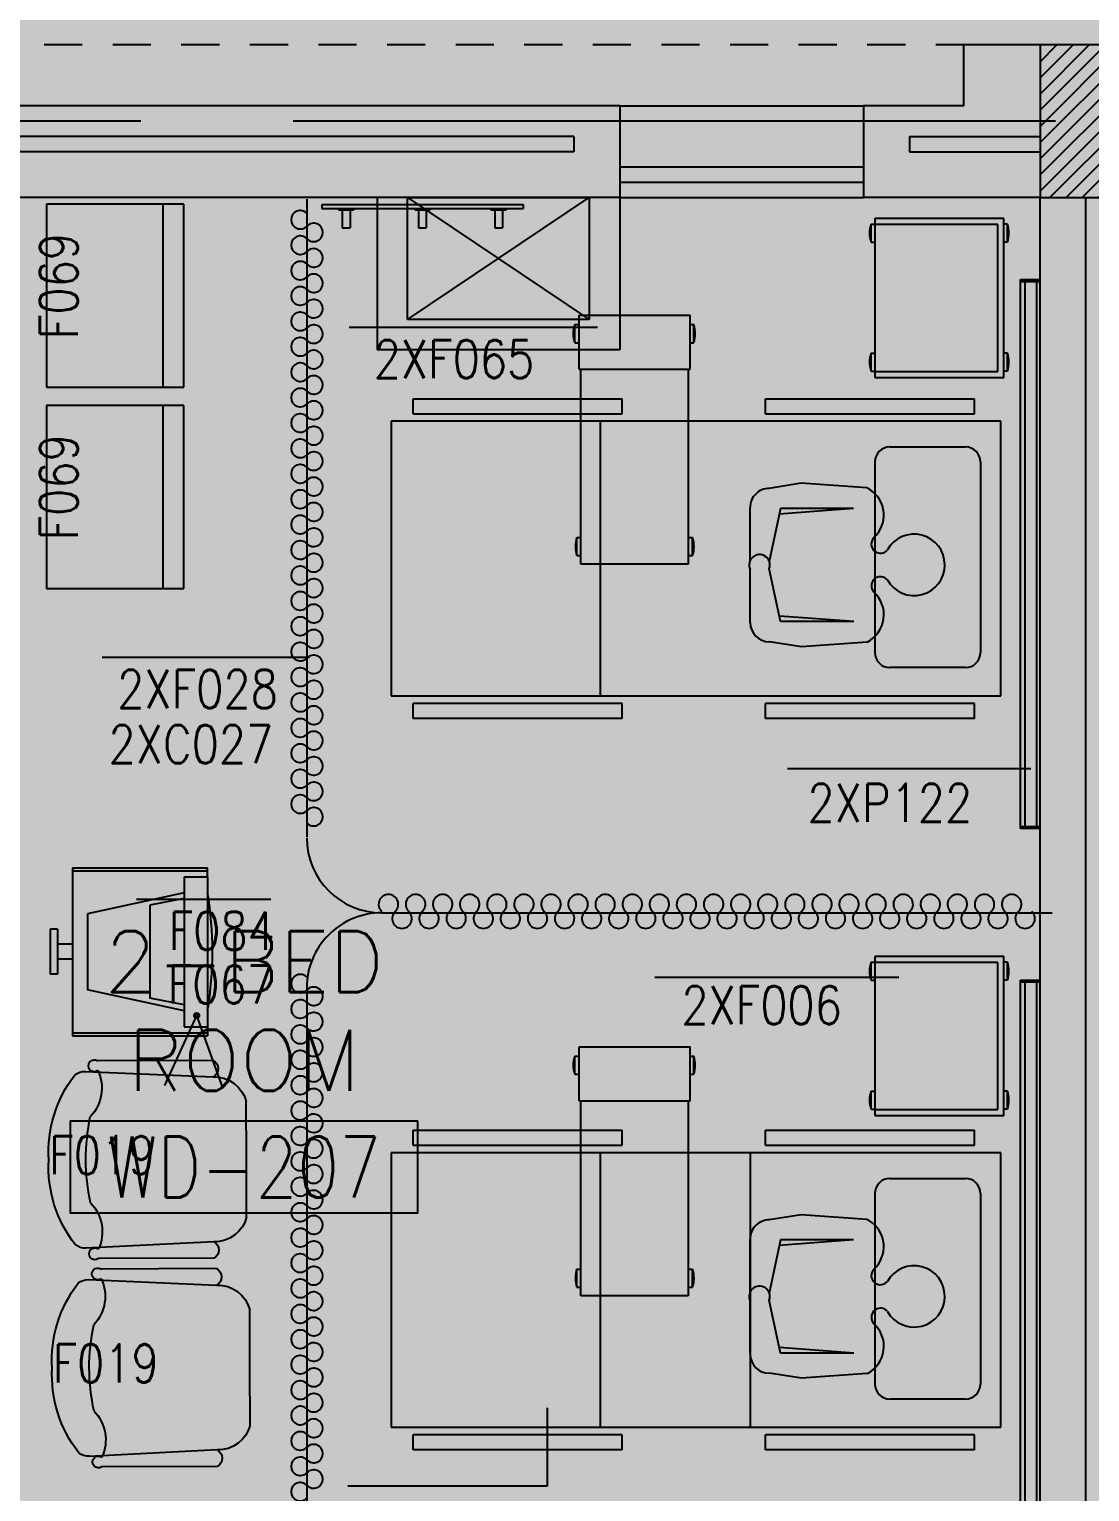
# Model space of a CAD drawing. Extents: x 88852.7 to 88945.7, y 39921.6 to 40001.1.
# Drawn here: x 88913.645 to 88917.123, y 39982.805 to 39987.601 of the extents above; entities that cross this region are included whole.
import ezdxf
from ezdxf.enums import TextEntityAlignment as Align

# ---------------------------------------------------------------- set-up
doc = ezdxf.new("R2010")
doc.units = 0
doc.header["$MEASUREMENT"] = 0
doc.header["$PDMODE"] = 34
doc.linetypes.add('CENTERX2', pattern=[4, 2.5, -0.5, 0.5, -0.5])
doc.linetypes.add('HIDDEN2', pattern=[0.1875, 0.125, -0.0625])
doc.layers.get('0').update_dxf_attribs({"linetype": 'CONTINUOUS'})
doc.layers.get('DEFPOINTS').update_dxf_attribs({"linetype": 'CONTINUOUS'})
for name, color, linetype in [('A-TEXT', 7, 'CONTINUOUS'), ('AX-DIM', 4, 'CONTINUOUS'), ('AXES', 11, 'CENTERX2'), ('COL', 2, 'CONTINUOUS'), ('HAT', 8, 'CONTINUOUS'), ('HIDDEN', 9, 'HIDDEN2'), ('INSUL', 4, 'CONTINUOUS'), ('MEDICAL', 4, 'CONTINUOUS'), ('NON-MEDICAL', 4, 'CONTINUOUS'), ('RM-BOX', 4, 'CONTINUOUS'), ('RM-NAME', 2, 'CONTINUOUS'), ('RM-NO', 2, 'CONTINUOUS'), ('SHAFT', 4, 'CONTINUOUS'), ('WALL', 4, 'CONTINUOUS'), ('WIN', 3, 'CONTINUOUS')]:
    doc.layers.add(name, color=color, linetype=linetype)
doc.styles.add('ROMANS', font='ROMANS.shx', dxfattribs={"width": 0.6})
doc.dimstyles.new('DIM-OUT', dxfattribs={"dimscale": 0, "dimtxt": 0.24, "dimasz": 0.08, "dimexe": 0.02, "dimexo": 0.02, "dimgap": 0.05, "dimtad": 1, "dimdec": 0, "dimlfac": 1000, "dimzin": 0, "dimdsep": 46, "dimtxsty": 'ROMANS', "dimblk1": 'ARCHTICK', "dimblk2": 'ARCHTICK', "dimsah": 1, "dimcen": 0.01, "dimdle": 0.08, "dimclrd": 4, "dimclre": 4, "dimclrt": 2, "dimadec": 0, "dimazin": 0, "dimtp": 2, "dimtm": 2, "dimtfac": 0.114286, "dimtdec": 0, "dimtix": 1, "dimtmove": 2, "dimatfit": 3, "dimldrblk": 'ARCHTICK', "dimfxl": 0, "dimtolj": 1, "dimtzin": 0, "dimarcsym": 0})

# ---------------------------------------------------------------- blocks, each defined once
blk = doc.blocks.new('_ARCHTICK')
at = {"color": 0, "linetype": 'ByBlock', "const_width": 0.15}
blk.add_lwpolyline([(-0.5, -0.5), (0.5, 0.5)], dxfattribs=at)
blk = doc.blocks.new('*D599')
at = {"layer": 'AX-DIM', "color": 4, "lineweight": -2}
for p, q in [((88860.6903, 39999.7279), (88935.5403, 39999.7279)), ((88860.7703, 39995.0899), (88860.7703, 39999.7479)), ((88935.4603, 39987.5696), (88935.4603, 39999.7479))]:
    blk.add_line(p, q, dxfattribs=at)
at = {"layer": 'DEFPOINTS', "color": 0}
for p in [(88935.4603, 39999.7279), (88860.7703, 39995.0699), (88935.4603, 39987.5496)]:
    blk.add_point(p, dxfattribs=at)
at = {"layer": 'AX-DIM', "color": 4, "lineweight": -2, "xscale": 0.08, "yscale": 0.08, "zscale": 0.08, "rotation": 180}
blk.add_blockref('_ARCHTICK', (88860.7703, 39999.7279), dxfattribs=at)
at = {"layer": 'AX-DIM', "color": 4, "lineweight": -2, "xscale": 0.08, "yscale": 0.08, "zscale": 0.08}
blk.add_blockref('_ARCHTICK', (88935.4603, 39999.7279), dxfattribs=at)
at = {"layer": 'AX-DIM', "color": 2, "insert": (88898.1153, 39999.8979), "char_height": 0.24, "attachment_point": 5, "style": 'ROMANS'}
blk.add_mtext('\\A1;74690', dxfattribs=at)
blk = doc.blocks.new('*X567')
at = {"color": 0}
for p, q in [((235128.6, 177110.4), (235607.8, 177589.7)), ((235128.6, 177163.5), (235554.8, 177589.7)), ((235128.6, 177216.5), (235501.8, 177589.7)), ((235128.6, 177269.5), (235448.7, 177589.7)), ((235128.6, 177322.6), (235395.7, 177589.7)), ((235128.6, 177375.6), (235342.7, 177589.7)), ((235128.6, 177428.6), (235289.6, 177589.7)), ((235128.6, 177481.7), (235236.6, 177589.7)), ((235128.6, 177534.7), (235183.6, 177589.7)), ((235160.9, 177089.7), (235628.6, 177557.4)), ((235213.9, 177089.7), (235628.6, 177504.4)), ((235266.9, 177089.7), (235628.6, 177451.3)), ((235320, 177089.7), (235628.6, 177398.3)), ((235373, 177089.7), (235628.6, 177345.3)), ((235426, 177089.7), (235628.6, 177292.2)), ((235479.1, 177089.7), (235628.6, 177239.2)), ((235532.1, 177089.7), (235628.6, 177186.2)), ((235585.1, 177089.7), (235628.6, 177133.1))]:
    blk.add_line(p, q, dxfattribs=at)
blk = doc.blocks.new('RM1')
at = {"layer": 'RM-BOX'}
blk.add_lwpolyline([(569.9, -200), (-569.9, -200), (-569.9, -500), (569.9, -500)], close=True, dxfattribs=at)
at = {"layer": 'RM-NAME', "style": 'ROMANS'}
for tag, p in [('ROOMNAME1', (0, 323.8)), ('ROOMNAME2', (0, 0))]:
    blk.add_attdef(tag, text='', height=200, dxfattribs=at).set_placement(p, align=Align.MIDDLE)
at = {"layer": 'RM-NO', "style": 'ROMANS', "width": 0.8}
blk.add_attdef('ROOMNO', text='', height=200, dxfattribs=at).set_placement((0, -350), align=Align.MIDDLE)

msp = doc.modelspace()

# ---------------------------------------------------------------- linework, layer by layer
at = {"layer": 'AXES'}
msp.add_line((88945.0103, 39987.2996), (88876.9669, 39987.2996), dxfattribs=at)
at = {"layer": 'COL'}
msp.add_lwpolyline([(88917.4603, 39987.0496), (88917.4603, 39987.5496), (88916.9603, 39987.5496), (88916.9603, 39987.0496)], close=True, dxfattribs=at)
at = {"layer": 'HIDDEN'}
msp.add_line((88934.9683, 39987.5496), (88902.8103, 39987.5496), dxfattribs=at)
at = {"layer": 'INSUL'}
for p, q in [((88915.4314, 39987.2496), (88911.7314, 39987.2496)), ((88915.4314, 39987.2496), (88915.4314, 39987.1996)), ((88916.5314, 39987.2496), (88916.9603, 39987.2496)), ((88916.5314, 39987.2496), (88916.5314, 39987.1996)), ((88915.4314, 39987.1996), (88911.7314, 39987.1996)), ((88916.5314, 39987.1996), (88916.9603, 39987.1996))]:
    msp.add_line(p, q, dxfattribs=at)
at = {"layer": 'MEDICAL'}
for p, q in [((88914.5547, 39987.0436), (88914.5547, 39984.9529)), ((88916.4057, 39986.9031), (88916.4057, 39986.9622)), ((88916.4057, 39986.9622), (88916.4179, 39986.9622)), ((88916.8411, 39986.981), (88916.4179, 39986.981)), ((88916.4179, 39986.981), (88916.4179, 39986.4593)), ((88916.8214, 39986.9613), (88916.4179, 39986.9613)), ((88916.8214, 39986.479), (88916.8214, 39986.9613)), ((88916.8411, 39986.4593), (88916.8411, 39986.981)), ((88916.8533, 39986.9622), (88916.8411, 39986.9622)), ((88916.8533, 39986.9031), (88916.8533, 39986.9622)), ((88916.4057, 39986.9031), (88916.4179, 39986.9031)), ((88916.8533, 39986.9031), (88916.8411, 39986.9031)), ((88916.8965, 39986.7803), (88916.9596, 39986.7803)), ((88916.8965, 39984.98), (88916.8965, 39986.7803)), ((88916.8965, 39986.7742), (88916.9596, 39986.7742)), ((88916.9111, 39984.9861), (88916.9111, 39986.7742)), ((88916.948, 39986.7742), (88916.948, 39984.9861)), ((88916.9596, 39986.7803), (88916.9596, 39984.98)), ((88915.4337, 39986.6324), (88915.448, 39986.6324)), ((88915.4337, 39986.5733), (88915.4337, 39986.6324)), ((88915.448, 39986.4862), (88915.448, 39986.6634)), ((88915.448, 39986.6634), (88915.8121, 39986.6634)), ((88915.8121, 39986.4862), (88915.8121, 39986.6634)), ((88915.8121, 39986.6324), (88915.8241, 39986.6324)), ((88915.8241, 39986.5733), (88915.8241, 39986.6324)), ((88915.4337, 39986.5733), (88915.448, 39986.5733)), ((88915.8121, 39986.5733), (88915.8241, 39986.5733)), ((88916.4057, 39986.4804), (88916.4057, 39986.5394)), ((88916.4057, 39986.5394), (88916.4179, 39986.5394)), ((88916.8533, 39986.5394), (88916.8411, 39986.5394)), ((88916.8533, 39986.4804), (88916.8533, 39986.5394)), ((88915.448, 39986.4862), (88915.8121, 39986.4862)), ((88915.4541, 39985.8465), (88915.4541, 39986.4862)), ((88915.806, 39986.4862), (88915.806, 39985.8465)), ((88916.4057, 39986.4804), (88916.4179, 39986.4804)), ((88916.4179, 39986.479), (88916.8214, 39986.479)), ((88916.8533, 39986.4804), (88916.8411, 39986.4804)), ((88916.4179, 39986.4593), (88916.8411, 39986.4593)), ((88914.9038, 39986.3405), (88914.9038, 39986.3897)), ((88914.9038, 39986.3897), (88915.5895, 39986.3897)), ((88915.5895, 39986.3405), (88915.5895, 39986.3897)), ((88916.0596, 39986.3405), (88916.0596, 39986.3897)), ((88916.0596, 39986.3897), (88916.7453, 39986.3897)), ((88916.7453, 39986.3405), (88916.7453, 39986.3897)), ((88914.9038, 39986.3405), (88915.5895, 39986.3405)), ((88916.0596, 39986.3405), (88916.7453, 39986.3405)), ((88916.8313, 39986.3155), (88914.8313, 39986.3155)), ((88914.8313, 39986.3155), (88914.8313, 39985.4155)), ((88915.5188, 39985.4155), (88915.5188, 39986.3155)), ((88916.8313, 39985.4155), (88916.8313, 39986.3155)), ((88916.4678, 39986.2316), (88916.7152, 39986.2316)), ((88916.4185, 39986.1824), (88916.4185, 39985.557)), ((88916.7644, 39986.1824), (88916.7644, 39985.557)), ((88915.4412, 39985.9343), (88915.4541, 39985.9343)), ((88915.4412, 39985.8753), (88915.4412, 39985.9343)), ((88915.806, 39985.9343), (88915.8203, 39985.9343)), ((88915.8203, 39985.8753), (88915.8203, 39985.9343)), ((88915.4412, 39985.8753), (88915.4541, 39985.8753)), ((88915.806, 39985.8753), (88915.8203, 39985.8753)), ((88915.806, 39985.8465), (88915.4541, 39985.8465)), ((88916.7152, 39985.5078), (88916.4678, 39985.5078)), ((88914.8313, 39985.4155), (88916.8313, 39985.4155)), ((88915.5895, 39985.3905), (88914.9038, 39985.3905)), ((88914.9038, 39985.3413), (88914.9038, 39985.3905)), ((88915.5895, 39985.3413), (88915.5895, 39985.3905)), ((88916.7453, 39985.3905), (88916.0596, 39985.3905)), ((88916.0596, 39985.3413), (88916.0596, 39985.3905)), ((88916.7453, 39985.3413), (88916.7453, 39985.3905)), ((88915.5895, 39985.3413), (88914.9038, 39985.3413)), ((88916.7453, 39985.3413), (88916.0596, 39985.3413)), ((88916.9596, 39984.9861), (88916.8965, 39984.9861)), ((88916.9596, 39984.98), (88916.8965, 39984.98)), ((88913.7866, 39984.8518), (88914.2295, 39984.8518)), ((88913.7866, 39984.8518), (88913.7866, 39984.3006)), ((88914.2295, 39984.8222), (88914.2295, 39984.8518)), ((88913.7866, 39984.8419), (88914.2295, 39984.8419)), ((88914.1522, 39984.8222), (88914.1522, 39984.3301)), ((88914.1522, 39984.8222), (88914.2295, 39984.8222)), ((88914.2295, 39984.8222), (88914.2295, 39984.3301)), ((88914.1522, 39984.7695), (88913.8358, 39984.7009)), ((88914.1522, 39984.7508), (88914.0397, 39984.7289)), ((88914.0397, 39984.7289), (88914.0397, 39984.4234)), ((88914.8008, 39984.7038), (88916.9995, 39984.7038)), ((88913.8358, 39984.7009), (88913.8358, 39984.4514)), ((88913.7374, 39984.65), (88913.713, 39984.65)), ((88913.713, 39984.65), (88913.713, 39984.5023)), ((88913.7374, 39984.65), (88913.7374, 39984.5023)), ((88913.7866, 39984.6008), (88913.7374, 39984.6008)), ((88916.8411, 39984.5606), (88916.4179, 39984.5606)), ((88916.4179, 39984.5606), (88916.4179, 39984.0389)), ((88916.8411, 39984.0389), (88916.8411, 39984.5606)), ((88913.7866, 39984.5516), (88913.7374, 39984.5516)), ((88916.4057, 39984.4827), (88916.4057, 39984.5417)), ((88916.4057, 39984.5417), (88916.4179, 39984.5417)), ((88916.8214, 39984.5409), (88916.4179, 39984.5409)), ((88916.8214, 39984.0586), (88916.8214, 39984.5409)), ((88916.8533, 39984.5417), (88916.8411, 39984.5417)), ((88916.8533, 39984.4827), (88916.8533, 39984.5417)), ((88913.7374, 39984.5023), (88913.713, 39984.5023)), ((88916.4057, 39984.4827), (88916.4179, 39984.4827)), ((88916.8533, 39984.4827), (88916.8411, 39984.4827)), ((88916.8965, 39982.6828), (88916.8965, 39984.4831)), ((88916.8965, 39984.4831), (88916.9596, 39984.4831)), ((88916.8965, 39984.477), (88916.9596, 39984.477)), ((88916.9111, 39982.6889), (88916.9111, 39984.477)), ((88916.948, 39984.477), (88916.948, 39982.6889)), ((88916.9596, 39984.4831), (88916.9596, 39982.6828)), ((88914.1522, 39984.3828), (88913.8358, 39984.4514)), ((88914.1522, 39984.4015), (88914.0397, 39984.4234)), ((88914.5547, 39984.4578), (88914.5547, 39982.5896)), ((88914.1933, 39984.3666), (88914.0885, 39984.138)), ((88914.1522, 39984.3301), (88914.2295, 39984.3301)), ((88914.1933, 39984.3666), (88914.2781, 39984.1298)), ((88914.2295, 39984.3301), (88914.2295, 39984.3006)), ((88913.7866, 39984.3104), (88914.2295, 39984.3104)), ((88913.7866, 39984.3006), (88914.2295, 39984.3006)), ((88915.4337, 39984.2336), (88915.448, 39984.2336)), ((88915.4337, 39984.1745), (88915.4337, 39984.2336)), ((88915.448, 39984.0874), (88915.448, 39984.2646)), ((88915.448, 39984.2646), (88915.8121, 39984.2646)), ((88915.8121, 39984.0874), (88915.8121, 39984.2646)), ((88915.8121, 39984.2336), (88915.8241, 39984.2336)), ((88915.8241, 39984.1745), (88915.8241, 39984.2336)), ((88915.4337, 39984.1745), (88915.448, 39984.1745)), ((88915.8121, 39984.1745), (88915.8241, 39984.1745)), ((88915.448, 39984.0874), (88915.8121, 39984.0874)), ((88915.4541, 39983.4477), (88915.4541, 39984.0874)), ((88915.806, 39984.0874), (88915.806, 39983.4477)), ((88916.4057, 39984.06), (88916.4057, 39984.119)), ((88916.4057, 39984.119), (88916.4179, 39984.119)), ((88916.8533, 39984.119), (88916.8411, 39984.119)), ((88916.8533, 39984.06), (88916.8533, 39984.119)), ((88916.4057, 39984.06), (88916.4179, 39984.06)), ((88916.4179, 39984.0586), (88916.8214, 39984.0586)), ((88916.4179, 39984.0389), (88916.8411, 39984.0389)), ((88916.8533, 39984.06), (88916.8411, 39984.06)), ((88914.9038, 39983.9417), (88914.9038, 39983.9909)), ((88914.9038, 39983.9909), (88915.5895, 39983.9909)), ((88915.5895, 39983.9417), (88915.5895, 39983.9909)), ((88916.0596, 39983.9417), (88916.0596, 39983.9909)), ((88916.0596, 39983.9909), (88916.7453, 39983.9909)), ((88916.7453, 39983.9417), (88916.7453, 39983.9909)), ((88914.9038, 39983.9417), (88915.5895, 39983.9417)), ((88916.0596, 39983.9417), (88916.7453, 39983.9417)), ((88916.8313, 39983.9167), (88914.8313, 39983.9167)), ((88914.8313, 39983.9167), (88914.8313, 39983.0167)), ((88915.5188, 39983.0167), (88915.5188, 39983.9167)), ((88916.0109, 39983.0167), (88916.0109, 39983.9167)), ((88916.8313, 39983.0167), (88916.8313, 39983.9167)), ((88916.4678, 39983.8328), (88916.7152, 39983.8328)), ((88916.4185, 39983.7836), (88916.4185, 39983.1582)), ((88916.7644, 39983.7836), (88916.7644, 39983.1582)), ((88915.4412, 39983.5355), (88915.4541, 39983.5355)), ((88915.4412, 39983.4765), (88915.4412, 39983.5355)), ((88915.806, 39983.5355), (88915.8203, 39983.5355)), ((88915.8203, 39983.4765), (88915.8203, 39983.5355)), ((88915.4412, 39983.4765), (88915.4541, 39983.4765)), ((88915.806, 39983.4765), (88915.8203, 39983.4765)), ((88915.806, 39983.4477), (88915.4541, 39983.4477)), ((88916.7152, 39983.109), (88916.4678, 39983.109)), ((88914.8313, 39983.0167), (88916.8313, 39983.0167)), ((88915.5895, 39982.9917), (88914.9038, 39982.9917)), ((88914.9038, 39982.9425), (88914.9038, 39982.9917)), ((88915.5895, 39982.9425), (88915.5895, 39982.9917)), ((88916.7453, 39982.9917), (88916.0596, 39982.9917)), ((88916.0596, 39982.9425), (88916.0596, 39982.9917)), ((88916.7453, 39982.9425), (88916.7453, 39982.9917)), ((88915.5895, 39982.9425), (88914.9038, 39982.9425)), ((88916.7453, 39982.9425), (88916.0596, 39982.9425))]:
    msp.add_line(p, q, dxfattribs=at)
at = {"layer": 'MEDICAL', "const_width": 0.000738}
for points in [[(88914.0885, 39984.1609, -1), (88914.0885, 39984.1602, -1)], [(88914.2781, 39984.1524, -1), (88914.2781, 39984.1517, -1)]]:
    msp.add_lwpolyline(points, format="xyb", close=True, dxfattribs=at)
at = {"layer": 'MEDICAL'}
for radius in [0.00868, 0.00533]:
    msp.add_circle((88914.1937, 39984.3671), radius, dxfattribs=at)
at = {"layer": 'MEDICAL', "color": 15}
for centre, radius, start, end in [((88914.5336, 39986.9764), 0.0302, 43.5684, 316.4316), ((88914.5774, 39986.9348), 0.0302, 223.5684, 136.4316), ((88914.5336, 39986.8931), 0.0302, 43.5684, 316.4316), ((88914.5774, 39986.8515), 0.0302, 223.5684, 136.4316), ((88914.5336, 39986.8098), 0.0302, 43.5684, 316.4316), ((88914.5774, 39986.7682), 0.0302, 223.5684, 136.4316), ((88914.5336, 39986.7265), 0.0302, 43.5684, 316.4316), ((88914.5336, 39986.6432), 0.0302, 43.5684, 316.4316), ((88914.5774, 39986.6848), 0.0302, 223.5684, 136.4316), ((88914.5774, 39986.6015), 0.0302, 223.5684, 136.4316), ((88914.5336, 39986.5599), 0.0302, 43.5684, 316.4316), ((88914.5774, 39986.5182), 0.0302, 223.5684, 136.4316), ((88914.5336, 39986.4766), 0.0302, 43.5684, 316.4316), ((88914.5774, 39986.4349), 0.0302, 223.5684, 136.4316), ((88914.5336, 39986.3932), 0.0302, 43.5684, 316.4316), ((88914.5774, 39986.3516), 0.0302, 223.5684, 136.4316), ((88914.5336, 39986.3099), 0.0302, 43.5684, 316.4316), ((88914.5774, 39986.2683), 0.0302, 223.5684, 136.4316), ((88914.5336, 39986.2266), 0.0302, 43.5684, 316.4316), ((88914.5774, 39986.185), 0.0302, 223.5684, 136.4316), ((88914.5336, 39986.1433), 0.0302, 43.5684, 316.4316), ((88914.5774, 39986.1016), 0.0302, 223.5684, 136.4316), ((88914.5336, 39986.06), 0.0302, 43.5684, 316.4316), ((88914.5774, 39986.0183), 0.0302, 223.5684, 136.4316), ((88914.5336, 39985.9767), 0.0302, 43.5684, 316.4316), ((88914.5774, 39985.935), 0.0302, 223.5684, 136.4316), ((88914.5336, 39985.8934), 0.0302, 43.5684, 316.4316), ((88914.5774, 39985.8517), 0.0302, 223.5684, 136.4316), ((88914.5336, 39985.8101), 0.0302, 43.5684, 316.4316), ((88914.5774, 39985.7684), 0.0302, 223.5684, 136.4316), ((88914.5336, 39985.7267), 0.0302, 43.5684, 316.4316), ((88914.5774, 39985.6851), 0.0302, 223.5684, 136.4316), ((88914.5336, 39985.6434), 0.0302, 43.5684, 316.4316), ((88914.5774, 39985.6018), 0.0302, 223.5684, 136.4316), ((88914.5336, 39985.5601), 0.0302, 43.5684, 316.4316), ((88914.5774, 39985.5185), 0.0302, 223.5684, 136.4316), ((88914.5336, 39985.4768), 0.0302, 43.5684, 316.4316), ((88914.5336, 39985.3935), 0.0302, 43.5684, 316.4316), ((88914.5774, 39985.4351), 0.0302, 223.5684, 136.4316), ((88914.5774, 39985.3518), 0.0302, 223.5684, 136.4316), ((88914.5336, 39985.3102), 0.0302, 43.5684, 316.4316), ((88914.5774, 39985.2685), 0.0302, 223.5684, 136.4316), ((88914.5336, 39985.2269), 0.0302, 43.5684, 316.4316), ((88914.5774, 39985.1852), 0.0302, 223.5684, 136.4316), ((88914.5336, 39985.1435), 0.0302, 43.5684, 316.4316), ((88914.5336, 39985.0602), 0.0302, 43.5684, 316.4316), ((88914.5774, 39985.1019), 0.0302, 223.5684, 136.4316), ((88914.5774, 39985.0186), 0.0302, 223.5684, 136.4316), ((88914.8228, 39984.7317), 0.0322, 313.5684, 226.4316), ((88914.9117, 39984.7317), 0.0322, 313.5684, 226.4316), ((88915.0005, 39984.7317), 0.0322, 313.5684, 226.4316), ((88915.0894, 39984.7317), 0.0322, 313.5684, 226.4316), ((88915.1783, 39984.7317), 0.0322, 313.5684, 226.4316), ((88915.2671, 39984.7317), 0.0322, 313.5684, 226.4316), ((88915.356, 39984.7317), 0.0322, 313.5684, 226.4316), ((88915.4449, 39984.7317), 0.0322, 313.5684, 226.4316), ((88915.5337, 39984.7317), 0.0322, 313.5684, 226.4316), ((88915.6226, 39984.7317), 0.0322, 313.5684, 226.4316), ((88915.7115, 39984.7317), 0.0322, 313.5684, 226.4316), ((88915.8003, 39984.7317), 0.0322, 313.5684, 226.4316), ((88915.8892, 39984.7317), 0.0322, 313.5684, 226.4316), ((88915.9781, 39984.7317), 0.0322, 313.5684, 226.4316), ((88916.0669, 39984.7317), 0.0322, 313.5684, 226.4316), ((88916.1558, 39984.7317), 0.0322, 313.5684, 226.4316), ((88916.2447, 39984.7317), 0.0322, 313.5684, 226.4316), ((88916.3336, 39984.7317), 0.0322, 313.5684, 226.4316), ((88916.4224, 39984.7317), 0.0322, 313.5684, 226.4316), ((88916.5113, 39984.7317), 0.0322, 313.5684, 226.4316), ((88916.6002, 39984.7317), 0.0322, 313.5684, 226.4316), ((88916.689, 39984.7317), 0.0322, 313.5684, 226.4316), ((88916.7779, 39984.7317), 0.0322, 313.5684, 226.4316), ((88916.8668, 39984.7317), 0.0322, 313.5684, 226.4316), ((88914.8672, 39984.685), 0.0322, 133.5684, 46.4316), ((88914.9561, 39984.685), 0.0322, 133.5684, 46.4316), ((88915.045, 39984.685), 0.0322, 133.5684, 46.4316), ((88915.1338, 39984.685), 0.0322, 133.5684, 46.4316), ((88915.2227, 39984.685), 0.0322, 133.5684, 46.4316), ((88915.3116, 39984.685), 0.0322, 133.5684, 46.4316), ((88915.4004, 39984.685), 0.0322, 133.5684, 46.4316), ((88915.4893, 39984.685), 0.0322, 133.5684, 46.4316), ((88915.5782, 39984.685), 0.0322, 133.5684, 46.4316), ((88915.667, 39984.685), 0.0322, 133.5684, 46.4316), ((88915.7559, 39984.685), 0.0322, 133.5684, 46.4316), ((88915.8448, 39984.685), 0.0322, 133.5684, 46.4316), ((88915.9336, 39984.685), 0.0322, 133.5684, 46.4316), ((88916.0225, 39984.685), 0.0322, 133.5684, 46.4316), ((88916.1114, 39984.685), 0.0322, 133.5684, 46.4316), ((88916.2002, 39984.685), 0.0322, 133.5684, 46.4316), ((88916.2891, 39984.685), 0.0322, 133.5684, 46.4316), ((88916.378, 39984.685), 0.0322, 133.5684, 46.4316), ((88916.4669, 39984.685), 0.0322, 133.5684, 46.4316), ((88916.5557, 39984.685), 0.0322, 133.5684, 46.4316), ((88916.6446, 39984.685), 0.0322, 133.5684, 46.4316), ((88916.7335, 39984.685), 0.0322, 133.5684, 46.4316), ((88916.8223, 39984.685), 0.0322, 133.5684, 46.4316), ((88916.9112, 39984.685), 0.0322, 133.5684, 46.4316), ((88914.5336, 39984.4718), 0.0302, 43.5684, 316.4316), ((88914.5336, 39984.3884), 0.0302, 43.5684, 316.4316), ((88914.5774, 39984.4301), 0.0302, 223.5684, 136.4316), ((88914.5774, 39984.3468), 0.0302, 223.5684, 136.4316), ((88914.5336, 39984.3051), 0.0302, 43.5684, 316.4316), ((88914.5774, 39984.2635), 0.0302, 223.5684, 136.4316), ((88914.5336, 39984.2218), 0.0302, 43.5684, 316.4316), ((88914.5774, 39984.1802), 0.0302, 223.5684, 136.4316), ((88914.5336, 39984.1385), 0.0302, 43.5684, 316.4316), ((88914.5336, 39984.0552), 0.0302, 43.5684, 316.4316), ((88914.5774, 39984.0968), 0.0302, 223.5684, 136.4316), ((88914.5774, 39984.0135), 0.0302, 223.5684, 136.4316), ((88914.5336, 39983.9719), 0.0302, 43.5684, 316.4316), ((88914.5774, 39983.9302), 0.0302, 223.5684, 136.4316), ((88914.5336, 39983.8886), 0.0302, 43.5684, 316.4316), ((88914.5774, 39983.8469), 0.0302, 223.5684, 136.4316), ((88914.5336, 39983.8053), 0.0302, 43.5684, 316.4316), ((88914.5774, 39983.7636), 0.0302, 223.5684, 136.4316), ((88914.5336, 39983.7219), 0.0302, 43.5684, 316.4316), ((88914.5774, 39983.6803), 0.0302, 223.5684, 136.4316), ((88914.5336, 39983.6386), 0.0302, 43.5684, 316.4316), ((88914.5774, 39983.597), 0.0302, 223.5684, 136.4316), ((88914.5336, 39983.5553), 0.0302, 43.5684, 316.4316), ((88914.5774, 39983.5137), 0.0302, 223.5684, 136.4316), ((88914.5336, 39983.472), 0.0302, 43.5684, 316.4316), ((88914.5774, 39983.4303), 0.0302, 223.5684, 136.4316), ((88914.5336, 39983.3887), 0.0302, 43.5684, 316.4316), ((88914.5774, 39983.347), 0.0302, 223.5684, 136.4316), ((88914.5336, 39983.3054), 0.0302, 43.5684, 316.4316), ((88914.5774, 39983.2637), 0.0302, 223.5684, 136.4316), ((88914.5336, 39983.2221), 0.0302, 43.5684, 316.4316), ((88914.5336, 39983.1387), 0.0302, 43.5684, 316.4316), ((88914.5774, 39983.1804), 0.0302, 223.5684, 136.4316), ((88914.5774, 39983.0971), 0.0302, 223.5684, 136.4316), ((88914.5336, 39983.0554), 0.0302, 43.5684, 316.4316), ((88914.5774, 39983.0138), 0.0302, 223.5684, 136.4316), ((88914.5336, 39982.9721), 0.0302, 43.5684, 316.4316), ((88914.5774, 39982.9305), 0.0302, 223.5684, 136.4316), ((88914.5336, 39982.8888), 0.0302, 43.5684, 316.4316), ((88914.5336, 39982.8055), 0.0302, 43.5684, 316.4316), ((88914.5774, 39982.8471), 0.0302, 223.5684, 136.4316)]:
    msp.add_arc(centre, radius, start, end, dxfattribs=at)
at = {"layer": 'MEDICAL'}
for centre, radius, start, end in [((88916.4918, 39986.9326), 0.091, 161.0754, 198.9246), ((88916.7671, 39986.9326), 0.091, 341.0754, 18.9246), ((88915.5199, 39986.6029), 0.091, 161.0754, 198.9246), ((88915.738, 39986.6029), 0.091, 341.0754, 18.9246), ((88916.4918, 39986.5099), 0.091, 161.0754, 198.9246), ((88916.7671, 39986.5099), 0.091, 341.0754, 18.9246), ((88916.4678, 39986.1824), 0.0492, 90, 180), ((88916.7152, 39986.1824), 0.0492, 0, 90), ((88915.5273, 39985.9048), 0.091, 161.0754, 198.9246), ((88915.7342, 39985.9048), 0.091, 341.0754, 18.9246), ((88916.4678, 39985.557), 0.0492, 180, 270), ((88916.7152, 39985.557), 0.0492, 270, 0), ((88914.8008, 39984.9499), 0.2461, 180, 270), ((88913.0596, 39984.5762), 1.1858, 350.6153, 9.3847), ((88914.8008, 39984.4578), 0.2461, 90, 180.0013), ((88916.4918, 39984.5122), 0.091, 161.0754, 198.9246), ((88916.7671, 39984.5122), 0.091, 341.0754, 18.9246), ((88915.5199, 39984.204), 0.091, 161.0754, 198.9246), ((88915.738, 39984.204), 0.091, 341.0754, 18.9246), ((88916.4918, 39984.0895), 0.091, 161.0754, 198.9246), ((88916.7671, 39984.0895), 0.091, 341.0754, 18.9246), ((88916.4678, 39983.7836), 0.0492, 90, 180), ((88916.7152, 39983.7836), 0.0492, 0, 90), ((88915.5273, 39983.506), 0.091, 161.0754, 198.9246), ((88915.7342, 39983.506), 0.091, 341.0754, 18.9246), ((88916.4678, 39983.1582), 0.0492, 180, 270), ((88916.7152, 39983.1582), 0.0492, 270, 0)]:
    msp.add_arc(centre, radius, start, end, dxfattribs=at)
at = {"layer": 'NON-MEDICAL'}
for p, q in [((88913.7012, 39987.027), (88913.7012, 39986.427)), ((88914.1512, 39987.027), (88913.7012, 39987.027)), ((88914.084, 39986.427), (88914.084, 39987.027)), ((88914.1512, 39986.427), (88914.1512, 39987.027)), ((88914.6039, 39987.0263), (88914.6039, 39987.0136)), ((88914.6039, 39987.0263), (88915.2643, 39987.0263)), ((88914.6039, 39987.0136), (88915.2643, 39987.0136)), ((88914.6591, 39987.0136), (88914.6591, 39987.0086)), ((88914.6591, 39987.0086), (88914.7091, 39987.0086)), ((88914.6714, 39987.0086), (88914.6714, 39986.9501)), ((88914.6968, 39987.0086), (88914.6968, 39986.9501)), ((88914.7091, 39987.0136), (88914.7091, 39987.0086)), ((88914.9091, 39987.0136), (88914.9091, 39987.0086)), ((88914.9091, 39987.0086), (88914.9591, 39987.0086)), ((88914.9214, 39987.0086), (88914.9214, 39986.9501)), ((88914.9468, 39987.0086), (88914.9468, 39986.9501)), ((88914.9591, 39987.0136), (88914.9591, 39987.0086)), ((88915.1591, 39987.0136), (88915.1591, 39987.0086)), ((88915.1591, 39987.0086), (88915.2091, 39987.0086)), ((88915.1714, 39987.0086), (88915.1714, 39986.9501)), ((88915.1968, 39987.0086), (88915.1968, 39986.9501)), ((88915.2091, 39987.0136), (88915.2091, 39987.0086)), ((88915.2643, 39987.0263), (88915.2643, 39987.0136)), ((88914.6714, 39986.9501), (88914.6968, 39986.9501)), ((88914.9214, 39986.9501), (88914.9468, 39986.9501)), ((88915.1714, 39986.9501), (88915.1968, 39986.9501)), ((88913.7012, 39986.427), (88914.1512, 39986.427)), ((88913.7012, 39986.3671), (88913.7012, 39985.7671)), ((88914.1512, 39986.3671), (88913.7012, 39986.3671)), ((88914.084, 39985.7671), (88914.084, 39986.3671)), ((88914.1512, 39985.7671), (88914.1512, 39986.3671)), ((88916.1766, 39986.1123), (88916.0719, 39986.0955)), ((88916.3923, 39986.0973), (88916.1766, 39986.1123)), ((88916.0093, 39985.8592), (88916.0091, 39986.0326)), ((88916.1085, 39986.0298), (88916.0721, 39985.8557)), ((88916.3483, 39986.0301), (88916.1047, 39986.0115)), ((88916.3483, 39986.0301), (88916.1085, 39986.0298)), ((88916.0095, 39985.6555), (88916.0093, 39985.8294)), ((88916.109, 39985.6585), (88916.0721, 39985.8328)), ((88913.7012, 39985.7671), (88914.1512, 39985.7671)), ((88916.3488, 39985.6588), (88916.1051, 39985.6768)), ((88916.3488, 39985.6588), (88916.109, 39985.6585)), ((88916.1772, 39985.5761), (88916.0725, 39985.5927)), ((88916.3929, 39985.5917), (88916.1772, 39985.5761)), ((88916.1766, 39983.7135), (88916.0719, 39983.6967)), ((88916.3923, 39983.6985), (88916.1766, 39983.7135)), ((88916.0093, 39983.4604), (88916.0091, 39983.6338)), ((88916.1085, 39983.631), (88916.0721, 39983.4569)), ((88916.3483, 39983.6313), (88916.1047, 39983.6127)), ((88916.3483, 39983.6313), (88916.1085, 39983.631)), ((88916.0095, 39983.2567), (88916.0093, 39983.4306)), ((88916.109, 39983.2597), (88916.0721, 39983.434)), ((88916.3488, 39983.26), (88916.1051, 39983.278)), ((88916.3488, 39983.26), (88916.109, 39983.2597)), ((88916.1772, 39983.1773), (88916.0725, 39983.1939)), ((88916.3929, 39983.1928), (88916.1772, 39983.1773))]:
    msp.add_line(p, q, dxfattribs=at)
at = {"layer": 'NON-MEDICAL', "extrusion": (0, 0, -1)}
for p, q in [((88913.8282, 39984.1836), (88914.2481, 39984.1655)), ((88914.2479, 39984.2195), (88913.8695, 39984.2182)), ((88914.3571, 39983.8956), (88914.3564, 39984.0848)), ((88914.3577, 39983.7064), (88914.3571, 39983.8956)), ((88914.2499, 39983.625), (88913.8302, 39983.604)), ((88914.2501, 39983.571), (88913.8718, 39983.5697)), ((88914.2591, 39983.537), (88913.8807, 39983.5357)), ((88913.8394, 39983.5011), (88914.2593, 39983.483)), ((88914.3683, 39983.2131), (88914.3676, 39983.4023)), ((88914.3689, 39983.0239), (88914.3683, 39983.2131)), ((88914.2611, 39982.9425), (88913.8414, 39982.9215)), ((88914.2613, 39982.8884), (88913.883, 39982.8872))]:
    msp.add_line(p, q, dxfattribs=at)
at = {"layer": 'NON-MEDICAL'}
for centre, radius, start, end in [((88916.0719, 39986.0327), 0.0629, 90.0677, 180.0677), ((88916.3478, 39986.0079), 0.0998, 318.5793, 63.5569), ((88916.4364, 39985.913), 0.0299, 150.9674, 320.024), ((88916.4511, 39985.905), 0.0466, 127.5931, 151.1172), ((88916.547, 39985.8447), 0.1006, 209.3714, 150.764), ((88916.04, 39985.8443), 0.0341, 340.3052, 205.993), ((88916.4366, 39985.7761), 0.0299, 40.1114, 209.168), ((88916.4512, 39985.7842), 0.0466, 209.0182, 232.5423), ((88916.3482, 39985.681), 0.0998, 296.5786, 48.5374), ((88916.0724, 39985.6556), 0.0629, 180.0677, 270.0677), ((88916.0719, 39983.6339), 0.0629, 90.0677, 180.0677), ((88916.3478, 39983.6091), 0.0998, 318.5793, 63.5569), ((88916.4364, 39983.5142), 0.0299, 150.9674, 320.024), ((88916.4511, 39983.5061), 0.0466, 127.5931, 151.1172), ((88916.547, 39983.4459), 0.1006, 209.3714, 150.764), ((88916.04, 39983.4455), 0.0341, 340.3052, 205.993), ((88916.4366, 39983.3773), 0.0299, 40.1114, 209.168), ((88916.4512, 39983.3854), 0.0466, 209.0182, 232.5423), ((88916.3482, 39983.2821), 0.0998, 296.5786, 48.5374), ((88916.0724, 39983.2567), 0.0629, 180.0677, 270.0677)]:
    msp.add_arc(centre, radius, start, end, dxfattribs=at)
at = {"layer": 'NON-MEDICAL', "extrusion": (0, 0, -1)}
for centre, radius, start, end in [((-88913.8583, 39984.2022), 0.0195, 234.6483, 124.9601), ((-88913.8265, 39984.1326), 0.051, 50.2645, 91.892), ((-88913.7473, 39984.1289), 0.1352, 154.8807, 223.7718), ((-88914.2339, 39984.1924), 0.0304, 117.2255, 242.3828), ((-88914.1197, 39983.9195), 0.412, 356.3609, 37.7571), ((-88914.2519, 39984.0576), 0.108, 87.9438, 165.4044), ((-88914.5809, 39983.8866), 0.7509, 0.5476, 11.427), ((-88914.1198, 39983.87), 0.412, 321.8512, 3.2474), ((-88914.5808, 39983.9061), 0.7509, 348.1814, 359.0607), ((-88913.7489, 39983.6581), 0.1352, 135.8366, 204.7277), ((-88914.253, 39983.7329), 0.108, 194.204, 271.6646), ((-88913.8282, 39983.655), 0.051, 267.7164, 309.3439), ((-88913.8605, 39983.5856), 0.0195, 234.6483, 124.9601), ((-88914.236, 39983.5979), 0.0304, 117.2255, 242.3828), ((-88913.8695, 39983.5197), 0.0195, 234.6483, 124.9601), ((-88914.2451, 39983.5099), 0.0304, 117.2255, 242.3828), ((-88914.1309, 39983.237), 0.412, 356.3609, 37.7571), ((-88913.8377, 39983.4501), 0.051, 50.2645, 91.892), ((-88913.7585, 39983.4464), 0.1352, 154.8807, 223.7718), ((-88914.2631, 39983.3751), 0.108, 87.9438, 165.4044), ((-88914.5921, 39983.2041), 0.7509, 0.5476, 11.427), ((-88914.131, 39983.1875), 0.412, 321.8512, 3.2474), ((-88914.592, 39983.2236), 0.7509, 348.1814, 359.0607), ((-88913.7601, 39982.9756), 0.1352, 135.8366, 204.7277), ((-88914.2642, 39983.0504), 0.108, 194.204, 271.6646), ((-88913.8394, 39982.9725), 0.051, 267.7164, 309.3439), ((-88914.2472, 39982.9154), 0.0304, 117.2255, 242.3828), ((-88913.8717, 39982.9031), 0.0195, 234.6483, 124.9601)]:
    msp.add_arc(centre, radius, start, end, dxfattribs=at)
at = {"layer": 'SHAFT', "color": 251, "linetype": 'ByBlock'}
for p, q in [((88914.8853, 39987.0496), (88915.4814, 39986.6496)), ((88914.8853, 39986.6496), (88915.4814, 39987.0496))]:
    msp.add_line(p, q, dxfattribs=at)
at = {"layer": 'WALL'}
for p, q in [((88916.7103, 39987.3496), (88916.7103, 39987.5496)), ((88917.7103, 39987.5496), (88916.7103, 39987.5496)), ((88915.5814, 39987.3496), (88911.5814, 39987.3496)), ((88915.5814, 39987.3496), (88915.5814, 39987.0496)), ((88916.3814, 39987.3496), (88916.3814, 39987.0496)), ((88916.7103, 39987.3496), (88916.3814, 39987.3496)), ((88915.5814, 39987.0496), (88913.5103, 39987.0496)), ((88914.7853, 39987.0496), (88914.7853, 39986.5496)), ((88914.8853, 39987.0496), (88915.4814, 39987.0496)), ((88914.8853, 39986.6496), (88914.8853, 39987.0496)), ((88915.4814, 39987.0496), (88915.4814, 39986.6496)), ((88915.5814, 39987.0496), (88915.5814, 39986.5496)), ((88916.9603, 39987.0496), (88916.3814, 39987.0496)), ((88916.9603, 39982.3496), (88916.9603, 39987.0496)), ((88917.1103, 39982.5496), (88917.1103, 39987.0496)), ((88915.4814, 39986.6496), (88914.8853, 39986.6496)), ((88915.5814, 39986.5496), (88914.7853, 39986.5496))]:
    msp.add_line(p, q, dxfattribs=at)
at = {"layer": 'WALL', "linetype": 'ByBlock', "ltscale": 0.3}
msp.add_lwpolyline([(88917.4603, 39987.5496), (88916.9603, 39987.5496), (88916.9603, 39987.0496), (88917.4603, 39987.0496)], close=True, dxfattribs=at)
at = {"layer": 'WIN'}
for p, q in [((88915.5814, 39987.3496), (88916.3814, 39987.3496)), ((88915.5814, 39987.1496), (88916.3814, 39987.1496)), ((88915.5814, 39987.0996), (88916.3814, 39987.0996)), ((88915.5814, 39987.0496), (88916.3814, 39987.0496))]:
    msp.add_line(p, q, dxfattribs=at)

# ---------------------------------------------------------------- block references
at = {"layer": 'HAT', "xscale": 0.001000000003841706, "yscale": 0.000999999996565748, "zscale": 0.001}
msp.add_blockref('*X567', (88681.8317, 39809.9598), dxfattribs=at)
at = {"layer": 'RM-NAME', "xscale": 0.001000000003841706, "yscale": 0.000999999996565748, "zscale": 0.001}
msp.add_blockref('RM1', (88914.3492, 39984.2202), dxfattribs=at).add_auto_attribs({'ROOMNO': 'WD-207', 'ROOMNAME2': 'ROOM', 'ROOMNAME1': '2-BED'})

# ---------------------------------------------------------------- texts
at = {"layer": 'A-TEXT', "color": 7, "ltscale": 400, "style": 'ROMANS', "width": 0.833974}
for p in [(88913.8038, 39986.585), (88913.8038, 39985.9251)]:
    msp.add_text('F069', height=0.125, rotation=90, dxfattribs=at).set_placement(p)
for s, p in [('2XF065', (88914.7741, 39986.4571)), ('2XF028', (88913.933, 39985.3752)), ('2XC027', (88913.9046, 39985.1943)), ('2XP122', (88916.1972, 39985.0021)), ('F084', (88914.1019, 39984.5821)), ('F067', (88914.0987, 39984.4062)), ('2XF006', (88915.7833, 39984.3382)), ('F019', (88913.7098, 39983.8464)), ('F019', (88913.721, 39983.1641))]:
    msp.add_text(s, height=0.125, dxfattribs=at).set_placement(p)

# ---------------------------------------------------------------- dimensions: what is measured, and where the dimension line sits
at = {"layer": 'AX-DIM'}
dim = msp.add_linear_dim(base=(88935.4603, 39999.7279), p1=(88860.7703, 39995.0699), p2=(88935.4603, 39987.5496), dimstyle='DIM-OUT', override={"dimscale": 1}, dxfattribs=at)
dim.commit()
dim.dimension.update_dxf_attribs({"geometry": '*D599', "text_midpoint": (88898.1153, 39999.8979)})

# ---------------------------------------------------------------- leaders
at = {"layer": 'A-TEXT'}
for points in [[(88915.5082, 39986.6227), (88914.6937, 39986.6227)], [(88914.5636, 39985.5414), (88913.8836, 39985.5414)], [(88916.93, 39985.1759), (88916.1322, 39985.1759)], [(88913.9959, 39984.749), (88914.4369, 39984.749)], [(88916.4969, 39984.492), (88915.6969, 39984.492)], [(88915.3432, 39983.0808), (88915.3432, 39982.8233), (88914.6901, 39982.8233)]]:
    msp.add_leader(points, dimstyle='DIM-OUT', override={"dimscale": 1, "dimasz": 40}, dxfattribs=at)

doc.saveas('drawing.dxf')
